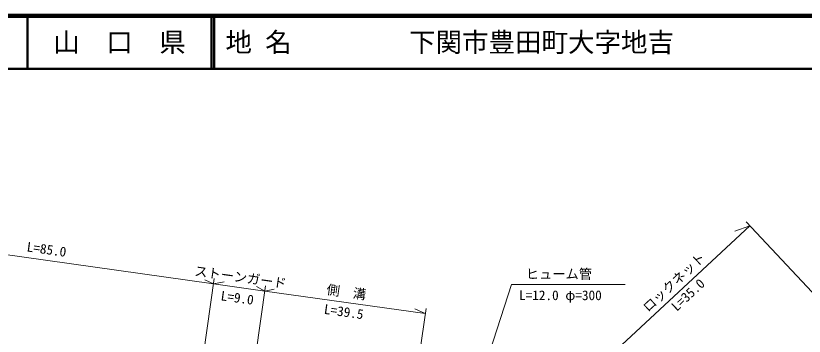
# Model space of a CAD drawing. Units: millimetres, scale not verified. Extents: x 40000 to 680000, y 20000 to 380000.
# Drawn here: x 330803 to 479602, y 319454 to 380000 of the extents above; entities that cross this region are included whole.
import ezdxf
from ezdxf.enums import TextEntityAlignment as Align

# ---------------------------------------------------------------- set-up
doc = ezdxf.new("R2010")
doc.units = ezdxf.units.MM
doc.header["$LTSCALE"] = 1000
for name, color, linetype, lineweight in [('M-STR-HTXT', 7, 'Continuous', 13), ('M-TTL', 2, 'Continuous', 140), ('M-TTL-LINE', 7, 'Continuous', 50)]:
    doc.layers.add(name, color=color, linetype=linetype, lineweight=lineweight)
doc.layers.add('M-TTL-TXT', color=7, linetype='Continuous')
doc.styles.add('ＭＳ ゴシック', font='')
doc.styles.get('ＭＳ ゴシック').set_extended_font_data('MS Gothic')

msp = doc.modelspace()

# ---------------------------------------------------------------- linework, layer by layer
at = {"layer": 'M-STR-HTXT'}
for p, q in [((286127, 340885), (368097, 329358)), ((468655, 341066), (491349, 316740)), ((443367, 316107), (469337, 340335)), ((469337, 340335), (466490, 339321)), ((361349, 281375), (368236, 330349)), ((368097, 329358), (366492, 330141)), ((368097, 329358), (370147, 329735)), ((368097, 329358), (377786, 327996)), ((377925, 328986), (370083, 273222)), ((377786, 327996), (376240, 328842)), ((377786, 327996), (379570, 328354)), ((377786, 327996), (408085, 323735)), ((408224, 324725), (400538, 270067)), ((408085, 323735), (406134, 324617))]:
    msp.add_line(p, q, dxfattribs=at)
msp.add_lwpolyline([(400869, 256602), (424336, 329252), (445825, 329252)], dxfattribs=at)
at = {"layer": 'M-TTL'}
msp.add_line((680000, 380000), (40000, 380000), dxfattribs=at)
at = {"layer": 'M-TTL-LINE'}
for p, q in [((333000, 380000), (333000, 370000)), ((367750, 380000), (367750, 370000)), ((368250, 380000), (368250, 370000)), ((40000, 370000), (680000, 370000))]:
    msp.add_line(p, q, dxfattribs=at)

# ---------------------------------------------------------------- texts
at = {"layer": 'M-STR-HTXT', "style": 'ＭＳ ゴシック'}
for s, rotation, p in [('L=85.0', 351.995, (336419, 334426)), ('ロックネット', 43.013, (456011, 328587)), ('ストーンガード', 351.995, (373011, 329172)), ('側\u3000溝', 351.995, (393005, 326361)), ('L=35.0', 43.013, (458664, 326211)), ('L=9.0', 351.995, (372407, 325279)), ('L=39.5', 351.995, (392506, 322638))]:
    msp.add_text(s, height=1833, rotation=rotation, dxfattribs=at).set_placement(p, align=Align.BOTTOM_CENTER)
for s, p in [('ヒューム管', (433305, 329752)), ('L=12.0 φ=300', (433586, 325729))]:
    msp.add_text(s, height=1833, dxfattribs=at).set_placement(p, align=Align.BOTTOM_CENTER)
at = {"layer": 'M-TTL-TXT', "style": 'ＭＳ ゴシック'}
msp.add_text('山\u3000口\u3000県', height=3666, dxfattribs=at).set_placement((350375, 375000), align=Align.MIDDLE_CENTER)
for s, p in [('地 名', (370380, 375000)), ('下関市豊田町大字地吉', (405024, 375000))]:
    msp.add_text(s, height=3666, dxfattribs=at).set_placement(p, align=Align.MIDDLE_LEFT)

doc.saveas('drawing.dxf')
